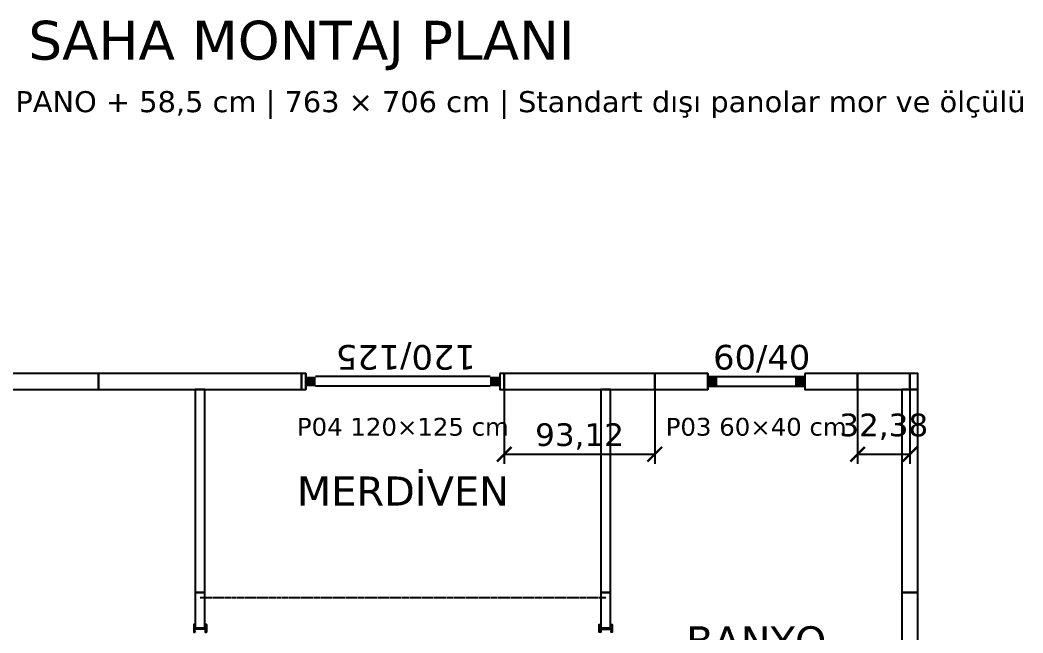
# Model space of a CAD drawing. Header units: centimetres. Extents: x -135 to 4129, y -1176 to 1044.
# Drawn here: x 2333 to 2954, y 546 to 924 of the extents above; entities that cross this region are included whole.
import ezdxf
from ezdxf.enums import TextEntityAlignment as Align

# ---------------------------------------------------------------- set-up
doc = ezdxf.new("R2010")
doc.units = ezdxf.units.CM
doc.linetypes.add('DASHED', pattern=[1.524, 1.27, -0.254])
for name, color, linetype in [('ACIK_SINIR', 8, 'DASHED'), ('IC_KAPILAR', 7, 'Continuous'), ('MONTAJ_OZEL_OLCU', 6, 'Continuous'), ('MONTAJ_OZEL_PANO', 6, 'Continuous'), ('MONTAJ_STANDART', 7, 'Continuous'), ('MONTAJ_YAZI', 4, 'Continuous'), ('ODA_ADLARI', 7, 'Continuous'), ('PENCERE', 10, 'Continuous')]:
    doc.layers.add(name, color=color, linetype=linetype)
doc.styles.add('PORTMAN', font='DejaVuSans.ttf')
doc.styles.get("Standard").update_dxf_attribs({"font": 'DejaVuSans.ttf'})
doc.dimstyles.new('PORTMAN', dxfattribs={"dimtxt": 14, "dimasz": 9, "dimexe": 6, "dimexo": 5, "dimgap": 4, "dimtad": 1, "dimtxsty": 'PORTMAN', "dimblk": 'ARCHTICK', "dimcen": 2.5, "dimazin": 3, "dimtfac": 0.5, "dimtmove": 2, "dimatfit": 3})

# ---------------------------------------------------------------- blocks, each defined once
blk = doc.blocks.new('BOM_D01_1255p0_DIS_DOLU')
blk.add_lwpolyline([(0, 0), (10, 0), (10, 125.5), (0, 125.5)], close=True)
blk = doc.blocks.new('MNT_BOM_D01_1255p0_DIS_DOLU')
blk.add_blockref('BOM_D01_1255p0_DIS_DOLU', (0, 0))
blk = doc.blocks.new('kaynak-pencere-120x125')
at = {"layer": 'PENCERE', "color": 1}
for p, q in [((53387.01, 8192.86), (53397.01, 8192.86)), ((53389.01, 8186.86), (53389.01, 8078.86)), ((53395.01, 8186.86), (53395.01, 8078.86)), ((53387.01, 8072.86), (53397.01, 8072.86))]:
    blk.add_line(p, q, dxfattribs=at)
for points in [[(53389.01, 8192.86), (53389.01, 8186.86), (53395.01, 8192.86), (53395.01, 8186.86)], [(53389.01, 8072.86), (53389.01, 8078.86), (53395.01, 8072.86), (53395.01, 8078.86)]]:
    blk.add_solid(points, dxfattribs=at)
at = {"layer": 'PENCERE', "color": 0, "lineweight": 25}
blk.add_text('120/125', height=15.217, rotation=270, dxfattribs=at).set_placement((53369.52, 8178.03))
blk = doc.blocks.new('BOM_P04_PENCERE_1200x1250')
at = {"layer": 'PENCERE'}
blk.add_blockref('kaynak-pencere-120x125', (0, 0), dxfattribs=at)
blk = doc.blocks.new('BOM_D09_1255p0_DIS_P120x125')
for points in [[(0, 122.75), (10, 122.75), (10, 125.5), (0, 125.5)], [(0, 0), (10, 0), (10, 2.75), (0, 2.75)]]:
    blk.add_lwpolyline(points, close=True)
at = {"layer": 'PENCERE'}
blk.add_blockref('BOM_P04_PENCERE_1200x1250', (-53387.006, -8070.111), dxfattribs=at)
blk = doc.blocks.new('MNT_BOM_D09_1255p0_DIS_P120x125')
blk.add_blockref('BOM_D09_1255p0_DIS_P120x125', (0, 0))
blk = doc.blocks.new('BOM_D10_931p2_DIS_DOLU')
blk.add_lwpolyline([(0, 0), (10, 0), (10, 93.125), (0, 93.125)], close=True)
blk = doc.blocks.new('MNT_BOM_D10_931p2_DIS_DOLU')
blk.add_blockref('BOM_D10_931p2_DIS_DOLU', (0, 0))
blk = doc.blocks.new('_ARCHTICK')
at = {"color": 0, "linetype": 'BYBLOCK', "const_width": 0.15}
blk.add_lwpolyline([(-0.5, -0.5), (0.5, 0.5)], dxfattribs=at)
blk = doc.blocks.new('kaynak-pencere-6040')
at = {"layer": 'PENCERE', "color": 1}
for p, q in [((53375.86, 7992.28), (53385.86, 7992.28)), ((53377.86, 7932.28), (53377.86, 7992.28)), ((53383.86, 7932.28), (53383.86, 7992.28)), ((53375.86, 7932.28), (53385.86, 7932.28))]:
    blk.add_line(p, q, dxfattribs=at)
for points in [[(53377.86, 7992.28), (53377.86, 7986.28), (53383.86, 7992.28), (53383.86, 7986.28)], [(53377.86, 7932.28), (53377.86, 7938.28), (53383.86, 7932.28), (53383.86, 7938.28)]]:
    blk.add_solid(points, dxfattribs=at)
at = {"layer": 'PENCERE', "color": 0, "lineweight": 25}
blk.add_text('60/40', height=15.217, rotation=90, dxfattribs=at).set_placement((53373.47, 7935.61))
blk = doc.blocks.new('BOM_P03_PENCERE_600x400')
at = {"layer": 'PENCERE'}
blk.add_blockref('kaynak-pencere-6040', (0, 0), dxfattribs=at)
blk = doc.blocks.new('BOM_D04_1255p0_DIS_P03')
for points in [[(0, 92.75), (10, 92.75), (10, 125.5), (0, 125.5)], [(0, 0), (10, 0), (10, 32.75), (0, 32.75)]]:
    blk.add_lwpolyline(points, close=True)
at = {"layer": 'PENCERE'}
blk.add_blockref('BOM_P03_PENCERE_600x400', (-53375.862, -7899.528), dxfattribs=at)
blk = doc.blocks.new('MNT_BOM_D04_1255p0_DIS_P03')
blk.add_blockref('BOM_D04_1255p0_DIS_P03', (0, 0))
blk = doc.blocks.new('BOM_D11_323p8_DIS_DOLU')
blk.add_lwpolyline([(0, 0), (10, 0), (10, 32.375), (0, 32.375)], close=True)
blk = doc.blocks.new('MNT_BOM_D11_323p8_DIS_DOLU')
blk.add_blockref('BOM_D11_323p8_DIS_DOLU', (0, 0))
blk = doc.blocks.new('kaynak-ic-kapi')
at = {"color": 133, "linetype": 'Continuous', "lineweight": 25, "true_color": 0x6ec1dd}
for p, q in [((54247.47, 7919.88), (54248.32, 7919.88)), ((54248.32, 7919.59), (54247.47, 7919.59)), ((54248.6, 7919.88), (54248.04, 7919.03)), ((54248.32, 7919.31), (54248.04, 7919.59)), ((54248.32, 7919.88), (54248.32, 7919.59)), ((54248.32, 7919.31), (54248.6, 7919.31)), ((54248.32, 7919.03), (54248.6, 7919.31)), ((54249.16, 7919.03), (54248.6, 7919.88)), ((54248.6, 7919.88), (54248.6, 7919.59)), ((54248.6, 7919.88), (54248.88, 7919.88)), ((54248.6, 7919.59), (54248.88, 7919.03)), ((54249.16, 7919.88), (54248.88, 7919.59)), ((54248.88, 7919.88), (54249.45, 7919.03)), ((54249.73, 7919.59), (54248.88, 7919.59)), ((54249.16, 7919.03), (54248.88, 7919.03)), ((54249.16, 7919.88), (54249.16, 7919.88)), ((54249.16, 7919.03), (54249.73, 7919.59)), ((54249.16, 7919.03), (54249.45, 7919.03)), ((54250.01, 7919.88), (54249.45, 7919.03)), ((54250.01, 7919.88), (54249.73, 7919.59)), ((54249.73, 7919.31), (54249.73, 7919.59)), ((54249.73, 7919.31), (54250.01, 7919.31)), ((54249.73, 7919.03), (54250.01, 7919.31)), ((54250.57, 7919.03), (54250.01, 7919.88)), ((54250.01, 7919.88), (54250.01, 7919.88)), ((54250.01, 7919.88), (54250.01, 7919.59)), ((54250.01, 7919.88), (54250.29, 7919.88)), ((54250.01, 7919.59), (54250.29, 7919.03)), ((54250.29, 7919.88), (54250.86, 7919.03)), ((54250.29, 7912.83), (54250.29, 7919.03)), ((54250.57, 7919.88), (54250.57, 7919.88)), ((54250.57, 7919.88), (54250.57, 7919.59)), ((54251.42, 7919.59), (54250.57, 7919.59)), ((54250.57, 7919.03), (54250.57, 7919.03)), ((54250.57, 7919.03), (54250.86, 7919.03)), ((54250.86, 7919.03), (54251.14, 7919.59)), ((54251.7, 7919.88), (54251.14, 7919.03)), ((54251.42, 7919.31), (54251.14, 7919.59)), ((54251.42, 7919.88), (54251.42, 7919.88)), ((54251.42, 7919.88), (54251.42, 7919.59)), ((54251.7, 7919.88), (54251.42, 7919.59)), ((54251.42, 7919.59), (54251.98, 7919.03)), ((54251.42, 7919.31), (54251.7, 7919.31)), ((54251.42, 7919.03), (54251.7, 7919.31)), ((54252.27, 7919.03), (54251.7, 7919.88)), ((54251.7, 7919.88), (54252.27, 7919.88)), ((54251.7, 7919.88), (54251.98, 7919.88)), ((54251.98, 7919.88), (54251.98, 7919.88)), ((54251.98, 7919.88), (54251.98, 7919.59)), ((54251.98, 7919.88), (54252.27, 7919.03)), ((54252.27, 7919.59), (54251.98, 7919.59)), ((54251.98, 7919.03), (54251.98, 7919.03)), ((54251.98, 7919.03), (54252.27, 7919.03)), ((54252.27, 7919.03), (54252.27, 7919.03)), ((54248.6, 7911.98), (54248.04, 7912.83)), ((54248.32, 7912.83), (54248.6, 7912.26)), ((54249.16, 7912.83), (54248.6, 7911.98)), ((54248.6, 7912.26), (54248.88, 7912.83)), ((54249.16, 7912.83), (54248.88, 7912.83)), ((54248.88, 7911.98), (54249.45, 7912.83)), ((54249.16, 7912.83), (54249.45, 7912.83)), ((54249.16, 7912.83), (54249.73, 7912.26)), ((54250.01, 7911.98), (54249.45, 7912.83)), ((54249.73, 7912.83), (54250.01, 7912.26)), ((54250.57, 7912.83), (54250.01, 7911.98)), ((54250.01, 7912.26), (54250.29, 7912.83)), ((54250.29, 7911.98), (54250.86, 7912.83)), ((54250.57, 7912.83), (54250.57, 7912.83)), ((54250.57, 7912.83), (54250.86, 7912.83)), ((54250.86, 7912.83), (54251.14, 7912.26)), ((54251.7, 7911.98), (54251.14, 7912.83)), ((54251.42, 7912.26), (54251.98, 7912.83)), ((54251.42, 7912.83), (54251.7, 7912.26)), ((54252.27, 7912.83), (54251.7, 7911.98)), ((54251.98, 7912.83), (54251.98, 7912.83)), ((54251.98, 7912.83), (54252.27, 7912.83)), ((54251.98, 7911.98), (54252.27, 7912.83)), ((54252.27, 7912.83), (54252.27, 7912.83)), ((54248.32, 7912.26), (54247.47, 7912.26)), ((54247.47, 7911.98), (54248.32, 7911.98)), ((54248.32, 7912.26), (54248.04, 7912.26)), ((54248.32, 7912.26), (54248.32, 7911.98)), ((54248.32, 7912.26), (54248.6, 7912.26)), ((54249.16, 7911.98), (54248.88, 7912.26)), ((54249.73, 7912.26), (54248.88, 7912.26)), ((54249.16, 7911.98), (54249.16, 7911.98)), ((54250.01, 7911.98), (54249.73, 7912.26)), ((54249.73, 7912.26), (54249.73, 7912.26)), ((54249.73, 7912.26), (54250.01, 7912.26)), ((54250.01, 7911.98), (54250.01, 7912.26)), ((54250.01, 7911.98), (54250.01, 7911.98)), ((54250.01, 7911.98), (54250.29, 7911.98)), ((54250.57, 7911.98), (54250.57, 7912.26)), ((54251.42, 7912.26), (54250.57, 7912.26)), ((54250.57, 7911.98), (54250.57, 7911.98)), ((54251.42, 7912.26), (54251.14, 7912.26)), ((54251.42, 7911.98), (54251.42, 7912.26)), ((54251.7, 7911.98), (54251.42, 7912.26)), ((54251.42, 7912.26), (54251.7, 7912.26)), ((54251.42, 7911.98), (54251.42, 7911.98)), ((54251.7, 7911.98), (54252.27, 7911.98)), ((54251.7, 7911.98), (54251.98, 7911.98)), ((54251.98, 7911.98), (54251.98, 7912.26)), ((54252.27, 7912.26), (54251.98, 7912.26)), ((54251.98, 7911.98), (54251.98, 7911.98))]:
    blk.add_line(p, q, dxfattribs=at)
for points in [[(54247.47, 7919.03), (54247.47, 7919.88), (54252.27, 7919.88), (54252.27, 7919.03)], [(54248.6, 7919.88), (54250.01, 7919.88), (54251.42, 7919.88)], [(54248.6, 7912.26), (54248.6, 7911.98), (54248.88, 7911.98)], [(54248.6, 7911.98), (54250.01, 7911.98), (54251.42, 7911.98)]]:
    blk.add_lwpolyline(points, dxfattribs=at)
blk.add_lwpolyline([(54247.47, 7912.83), (54252.27, 7912.83), (54252.27, 7911.98), (54247.47, 7911.98)], close=True, dxfattribs=at)
blk = doc.blocks.new('BOM_K01_IC_KAPI_ACIKLIK820')
at = {"layer": 'IC_KAPILAR'}
blk.add_blockref('kaynak-ic-kapi', (0, 0), dxfattribs=at)
blk = doc.blocks.new('BOM_I11_1255p0_IC_K01_SOL_ALT')
blk.add_lwpolyline([(0, 103.75), (6, 103.75), (6, 125.5), (0, 125.5)], close=True)
at = {"layer": 'IC_KAPILAR', "xscale": -1, "rotation": 90}
blk.add_blockref('BOM_K01_IC_KAPI_ACIKLIK820', (7918.93, 54353.219), dxfattribs=at)
blk = doc.blocks.new('MNT_BOM_I11_1255p0_IC_K01_SOL_ALT')
blk.add_blockref('BOM_I11_1255p0_IC_K01_SOL_ALT', (0, 0))
blk = doc.blocks.new('BOM_I01_1255p0_IC_DOLU')
blk.add_lwpolyline([(0, 0), (6, 0), (6, 125.5), (0, 125.5)], close=True)
blk = doc.blocks.new('MNT_BOM_I01_1255p0_IC_DOLU')
blk.add_blockref('BOM_I01_1255p0_IC_DOLU', (0, 0))
blk = doc.blocks.new('BOM_I11_1255p0_IC_K01_SAG_ALT')
blk.add_lwpolyline([(0, 103.75), (6, 103.75), (6, 125.5), (0, 125.5)], close=True)
at = {"layer": 'IC_KAPILAR', "rotation": 270}
blk.add_blockref('BOM_K01_IC_KAPI_ACIKLIK820', (-7912.93, 54353.219), dxfattribs=at)
blk = doc.blocks.new('MNT_BOM_I11_1255p0_IC_K01_SAG_ALT')
blk.add_blockref('BOM_I11_1255p0_IC_K01_SAG_ALT', (0, 0))
blk = doc.blocks.new('BOM_B02_DIS_KOSE_50x100')
blk.add_lwpolyline([(0, 0), (5, 0), (5, 10), (0, 10)], close=True)
blk = doc.blocks.new('MNT_BOM_B02_DIS_KOSE_50x100')
blk.add_blockref('BOM_B02_DIS_KOSE_50x100', (0, 0))

msp = doc.modelspace()

# ---------------------------------------------------------------- linework, layer by layer
at = {"layer": 'ACIK_SINIR'}
msp.add_line((2444.75, 567.5), (2695.75, 567.5), dxfattribs=at)

# ---------------------------------------------------------------- block references
at = {"layer": 'MONTAJ_OZEL_PANO', "rotation": 270}
for name, p in [('MNT_BOM_D10_931p2_DIS_DOLU', (2633, 706)), ('MNT_BOM_D11_323p8_DIS_DOLU', (2851.625, 706))]:
    msp.add_blockref(name, p, dxfattribs=at)
at = {"layer": 'MONTAJ_STANDART', "rotation": 270}
for name, p in [('MNT_BOM_D09_1255p0_DIS_P120x125', (2507.5, 706)), ('MNT_BOM_D04_1255p0_DIS_P03', (2726.125, 706)), ('MNT_BOM_D01_1255p0_DIS_DOLU', (2256.5, 706)), ('MNT_BOM_D01_1255p0_DIS_DOLU', (2382, 706))]:
    msp.add_blockref(name, p, dxfattribs=at)
at = {"layer": 'MONTAJ_STANDART'}
for name, p in [('MNT_BOM_B02_DIS_KOSE_50x100', (2884, 696)), ('MNT_BOM_I01_1255p0_IC_DOLU', (2441.75, 570.5)), ('MNT_BOM_I01_1255p0_IC_DOLU', (2692.75, 570.5)), ('MNT_BOM_D01_1255p0_DIS_DOLU', (2879, 570.5)), ('MNT_BOM_I11_1255p0_IC_K01_SOL_ALT', (2441.75, 445)), ('MNT_BOM_I11_1255p0_IC_K01_SAG_ALT', (2692.75, 445)), ('MNT_BOM_D01_1255p0_DIS_DOLU', (2879, 445))]:
    msp.add_blockref(name, p, dxfattribs=at)

# ---------------------------------------------------------------- texts
at = {"layer": 'MONTAJ_YAZI', "style": 'PORTMAN'}
for s, height, p in [('P04 120×125 cm', 11, (2570.25, 673)), ('P03 60×40 cm', 11, (2788.875, 673)), ('MERDİVEN', 18, (2570.25, 633.25)), ('BANYO', 18, (2788.875, 540.625))]:
    msp.add_text(s, height=height, dxfattribs=at).set_placement(p, align=Align.MIDDLE_CENTER)
at = {"layer": 'ODA_ADLARI', "style": 'PORTMAN'}
for s, height, p in [('SAHA MONTAJ PLANI', 24, (2507.5, 912)), ('CK-01 birinci kat | 6 PANO x 5 PANO + 58,5 cm | 763 × 706 cm | Standart dışı panolar mor ve ölçülü', 13, (2507.5, 874))]:
    msp.add_text(s, height=height, dxfattribs=at).set_placement(p, align=Align.MIDDLE_CENTER)

# ---------------------------------------------------------------- dimensions: what is measured, and where the dimension line sits
at = {"layer": 'MONTAJ_OZEL_OLCU'}
for base, p1, p2 in [((2633, 656), (2633, 706), (2726.125, 706)), ((2851.625, 656), (2851.625, 706), (2884, 706))]:
    msp.add_linear_dim(base=base, p1=p1, p2=p2, dimstyle='PORTMAN', override={"dimtxt": 14, "dimasz": 9, "dimexe": 6, "dimexo": 5, "dimdec": 2, "dimzin": 8, "dimdsep": 44}, dxfattribs=at).render()

doc.saveas('drawing.dxf')
